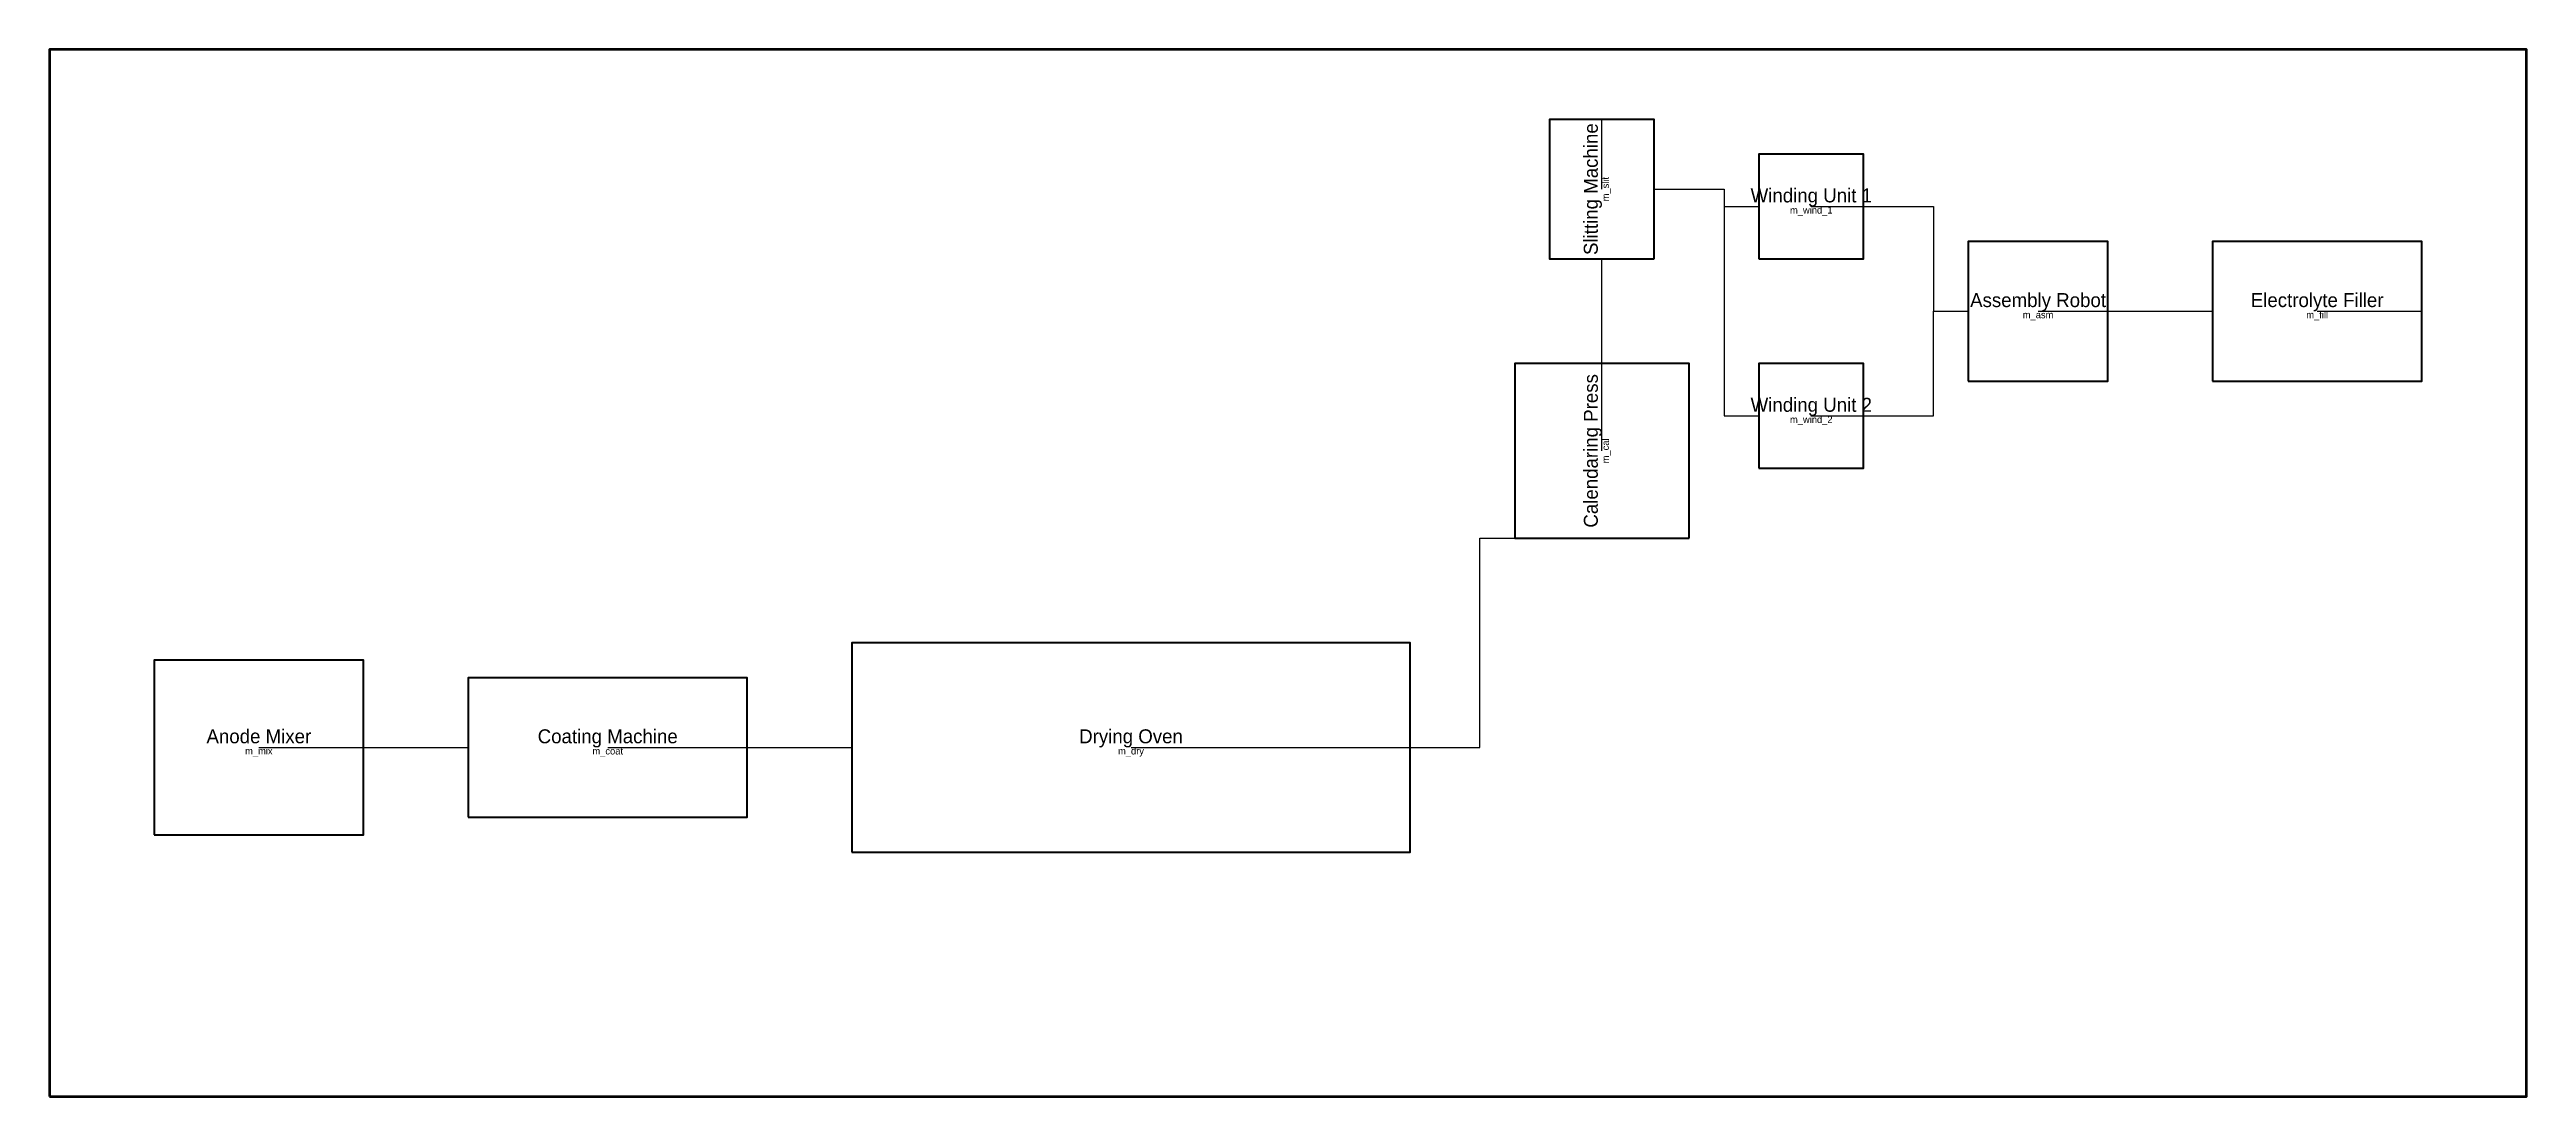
# Model space of a CAD drawing. Header units: metres. Extents: x 0 to 35500, y 0 to 15000.
import ezdxf
from ezdxf.enums import TextEntityAlignment as Align

# ---------------------------------------------------------------- set-up
doc = ezdxf.new("R2010")
doc.units = ezdxf.units.M
doc.linetypes.add('DASHED', pattern=[5, 5])
for name, color, linetype in [('FACTORY_BOUNDS', 7, 'Continuous'), ('FLOW_AGV', 6, 'Continuous'), ('FLOW_CONVEYOR', 1, 'Continuous'), ('FLOW_PIPING', 3, 'Continuous'), ('MACHINES', 4, 'Continuous'), ('MACHINES_TEXT', 2, 'Continuous')]:
    doc.layers.add(name, color=color, linetype=linetype)

# ---------------------------------------------------------------- blocks, each defined once
blk = doc.blocks.new('BLK_m_mix')
at = {"layer": 'MACHINES', "lineweight": 35}
blk.add_lwpolyline([(-1500, -1250), (1500, -1250), (1500, 1250), (-1500, 1250), (-1500, -1250)], dxfattribs=at)
at = {"layer": 'MACHINES'}
blk.add_lwpolyline([(0, 0), (1500, 0)], dxfattribs=at)
blk = doc.blocks.new('BLK_m_coat')
at = {"layer": 'MACHINES', "lineweight": 35}
blk.add_lwpolyline([(-2000, -1000), (2000, -1000), (2000, 1000), (-2000, 1000), (-2000, -1000)], dxfattribs=at)
at = {"layer": 'MACHINES'}
blk.add_lwpolyline([(0, 0), (2000, 0)], dxfattribs=at)
blk = doc.blocks.new('BLK_m_dry')
at = {"layer": 'MACHINES', "lineweight": 35}
blk.add_lwpolyline([(-4000, -1500), (4000, -1500), (4000, 1500), (-4000, 1500), (-4000, -1500)], dxfattribs=at)
at = {"layer": 'MACHINES'}
blk.add_lwpolyline([(0, 0), (4000, 0)], dxfattribs=at)
blk = doc.blocks.new('BLK_m_cal')
at = {"layer": 'MACHINES', "lineweight": 35}
blk.add_lwpolyline([(-1250, -1250), (1250, -1250), (1250, 1250), (-1250, 1250), (-1250, -1250)], dxfattribs=at)
at = {"layer": 'MACHINES'}
blk.add_lwpolyline([(0, 0), (1250, 0)], dxfattribs=at)
blk = doc.blocks.new('BLK_m_slit')
at = {"layer": 'MACHINES', "lineweight": 35}
blk.add_lwpolyline([(-1000, -750), (1000, -750), (1000, 750), (-1000, 750), (-1000, -750)], dxfattribs=at)
at = {"layer": 'MACHINES'}
blk.add_lwpolyline([(0, 0), (1000, 0)], dxfattribs=at)
blk = doc.blocks.new('BLK_m_wind_1')
at = {"layer": 'MACHINES', "lineweight": 35}
blk.add_lwpolyline([(-750, -750), (750, -750), (750, 750), (-750, 750), (-750, -750)], dxfattribs=at)
at = {"layer": 'MACHINES'}
blk.add_lwpolyline([(0, 0), (750, 0)], dxfattribs=at)
blk = doc.blocks.new('BLK_m_wind_2')
at = {"layer": 'MACHINES', "lineweight": 35}
blk.add_lwpolyline([(-750, -750), (750, -750), (750, 750), (-750, 750), (-750, -750)], dxfattribs=at)
at = {"layer": 'MACHINES'}
blk.add_lwpolyline([(0, 0), (750, 0)], dxfattribs=at)
blk = doc.blocks.new('BLK_m_asm')
at = {"layer": 'MACHINES', "lineweight": 35}
blk.add_lwpolyline([(-1000, -1000), (1000, -1000), (1000, 1000), (-1000, 1000), (-1000, -1000)], dxfattribs=at)
at = {"layer": 'MACHINES'}
blk.add_lwpolyline([(0, 0), (1000, 0)], dxfattribs=at)
blk = doc.blocks.new('BLK_m_fill')
at = {"layer": 'MACHINES', "lineweight": 35}
blk.add_lwpolyline([(-1500, -1000), (1500, -1000), (1500, 1000), (-1500, 1000), (-1500, -1000)], dxfattribs=at)
at = {"layer": 'MACHINES'}
blk.add_lwpolyline([(0, 0), (1500, 0)], dxfattribs=at)

msp = doc.modelspace()

# ---------------------------------------------------------------- linework, layer by layer
at = {"layer": 'FACTORY_BOUNDS', "lineweight": 50}
msp.add_lwpolyline([(0, 0), (35500, 0), (35500, 15000), (0, 15000), (0, 0)], dxfattribs=at)
at = {"layer": 'FLOW_AGV', "linetype": 'DASHED', "lineweight": 25}
for points in [[(26000, 12750), (27000, 12750), (27000, 11250), (27500, 11250)], [(26000, 9750), (27000, 9750), (27000, 11250), (27500, 11250)]]:
    msp.add_lwpolyline(points, dxfattribs=at)
at = {"layer": 'FLOW_CONVEYOR', "linetype": 'CONTINUOUS', "lineweight": 25}
for points in [[(23000, 13000), (24000, 13000), (24000, 12750), (24500, 12750)], [(23000, 13000), (24000, 13000), (24000, 9750), (24500, 9750)], [(22250, 10500), (22250, 12000)], [(29500, 11250), (31000, 11250)], [(19500, 5000), (20500, 5000), (20500, 8000), (22250, 8000)], [(10000, 5000), (11500, 5000)]]:
    msp.add_lwpolyline(points, dxfattribs=at)
at = {"layer": 'FLOW_PIPING', "linetype": 'CONTINUOUS', "lineweight": 25}
msp.add_lwpolyline([(4500, 5000), (6000, 5000)], dxfattribs=at)

# ---------------------------------------------------------------- block references
at = {"layer": 'MACHINES'}
ref = msp.add_blockref('BLK_m_slit', (22250, 13000), dxfattribs=dict(at, rotation=90))
ref.add_attrib('NAME', 'Slitting Machine', dxfattribs={"layer": 'MACHINES_TEXT', "color": 2, "height": 200, "rotation": 90}).set_placement((22250, 13000), align=Align.BOTTOM_CENTER)
ref.add_attrib('ID', 'm_slit', dxfattribs={"layer": 'MACHINES_TEXT', "color": 7, "height": 100, "rotation": 90}).set_placement((22250, 13000), align=Align.TOP_CENTER)
ref = msp.add_blockref('BLK_m_wind_1', (25250, 12750), dxfattribs=at)
ref.add_attrib('NAME', 'Winding Unit 1', dxfattribs={"layer": 'MACHINES_TEXT', "color": 2, "height": 200}).set_placement((25250, 12750), align=Align.BOTTOM_CENTER)
ref.add_attrib('ID', 'm_wind_1', dxfattribs={"layer": 'MACHINES_TEXT', "color": 7, "height": 100}).set_placement((25250, 12750), align=Align.TOP_CENTER)
ref = msp.add_blockref('BLK_m_asm', (28500, 11250), dxfattribs=at)
ref.add_attrib('NAME', 'Assembly Robot', dxfattribs={"layer": 'MACHINES_TEXT', "color": 2, "height": 200}).set_placement((28500, 11250), align=Align.BOTTOM_CENTER)
ref.add_attrib('ID', 'm_asm', dxfattribs={"layer": 'MACHINES_TEXT', "color": 7, "height": 100}).set_placement((28500, 11250), align=Align.TOP_CENTER)
ref = msp.add_blockref('BLK_m_fill', (32500, 11250), dxfattribs=at)
ref.add_attrib('NAME', 'Electrolyte Filler', dxfattribs={"layer": 'MACHINES_TEXT', "color": 2, "height": 200}).set_placement((32500, 11250), align=Align.BOTTOM_CENTER)
ref.add_attrib('ID', 'm_fill', dxfattribs={"layer": 'MACHINES_TEXT', "color": 7, "height": 100}).set_placement((32500, 11250), align=Align.TOP_CENTER)
ref = msp.add_blockref('BLK_m_cal', (22250, 9250), dxfattribs=dict(at, rotation=90))
ref.add_attrib('NAME', 'Calendaring Press', dxfattribs={"layer": 'MACHINES_TEXT', "color": 2, "height": 200, "rotation": 90}).set_placement((22250, 9250), align=Align.BOTTOM_CENTER)
ref.add_attrib('ID', 'm_cal', dxfattribs={"layer": 'MACHINES_TEXT', "color": 7, "height": 100, "rotation": 90}).set_placement((22250, 9250), align=Align.TOP_CENTER)
ref = msp.add_blockref('BLK_m_wind_2', (25250, 9750), dxfattribs=at)
ref.add_attrib('NAME', 'Winding Unit 2', dxfattribs={"layer": 'MACHINES_TEXT', "color": 2, "height": 200}).set_placement((25250, 9750), align=Align.BOTTOM_CENTER)
ref.add_attrib('ID', 'm_wind_2', dxfattribs={"layer": 'MACHINES_TEXT', "color": 7, "height": 100}).set_placement((25250, 9750), align=Align.TOP_CENTER)
ref = msp.add_blockref('BLK_m_dry', (15500, 5000), dxfattribs=at)
ref.add_attrib('NAME', 'Drying Oven', dxfattribs={"layer": 'MACHINES_TEXT', "color": 2, "height": 200}).set_placement((15500, 5000), align=Align.BOTTOM_CENTER)
ref.add_attrib('ID', 'm_dry', dxfattribs={"layer": 'MACHINES_TEXT', "color": 7, "height": 100}).set_placement((15500, 5000), align=Align.TOP_CENTER)
ref = msp.add_blockref('BLK_m_mix', (3000, 5000), dxfattribs=at)
ref.add_attrib('NAME', 'Anode Mixer', dxfattribs={"layer": 'MACHINES_TEXT', "color": 2, "height": 200}).set_placement((3000, 5000), align=Align.BOTTOM_CENTER)
ref.add_attrib('ID', 'm_mix', dxfattribs={"layer": 'MACHINES_TEXT', "color": 7, "height": 100}).set_placement((3000, 5000), align=Align.TOP_CENTER)
ref = msp.add_blockref('BLK_m_coat', (8000, 5000), dxfattribs=at)
ref.add_attrib('NAME', 'Coating Machine', dxfattribs={"layer": 'MACHINES_TEXT', "color": 2, "height": 200}).set_placement((8000, 5000), align=Align.BOTTOM_CENTER)
ref.add_attrib('ID', 'm_coat', dxfattribs={"layer": 'MACHINES_TEXT', "color": 7, "height": 100}).set_placement((8000, 5000), align=Align.TOP_CENTER)

doc.saveas('drawing.dxf')
